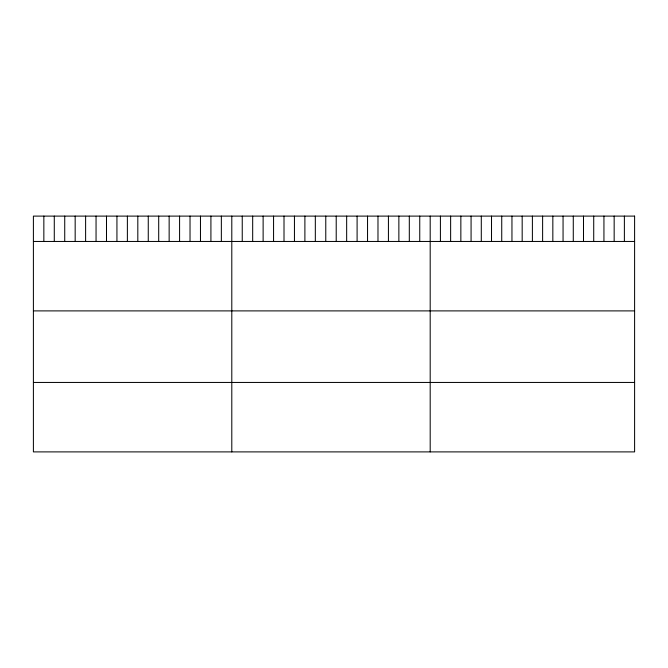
<?xml version="1.0" encoding="UTF-8"?>
<svg xmlns="http://www.w3.org/2000/svg" width="668" height="668" viewBox="0 0 668 668"><rect width="100%" height="100%" fill="white"/><g stroke="black" fill="none" stroke-linecap="round" stroke-linejoin="round"><path stroke-width="1" d="M33.4 241.457L634.6 241.457M33.4 310.896L634.6 310.896M33.4 382.447L634.6 382.447M624.38 216.106L624.38 241.457M614.159 216.106L614.159 241.457M603.939 216.106L603.939 241.457M593.718 216.106L593.718 241.457M583.498 216.106L583.498 241.457M573.278 216.106L573.278 241.457M563.057 216.106L563.057 241.457M552.837 216.106L552.837 241.457M542.616 216.106L542.616 241.457M532.396 216.106L532.396 241.457M522.176 216.106L522.176 241.457M511.955 216.106L511.955 241.457M501.735 216.106L501.735 241.457M491.514 216.106L491.514 241.457M481.294 216.106L481.294 241.457M471.074 216.106L471.074 241.457M460.853 216.106L460.853 241.457M450.633 216.106L450.633 241.457M440.412 216.106L440.412 241.457M430.192 216.106L430.192 451.894M419.746 216.106L419.746 241.457M409.309 216.106L409.309 241.457M398.863 216.106L398.863 241.457M388.425 216.106L388.425 241.457M377.979 216.106L377.979 241.457M367.542 216.106L367.542 241.457M357.096 216.106L357.096 241.457M346.659 216.106L346.659 241.457M336.213 216.106L336.213 241.457M325.775 216.106L325.775 241.457M315.329 216.106L315.329 241.457M304.892 216.106L304.892 241.457M294.446 216.106L294.446 241.457M284.009 216.106L284.009 241.457M273.563 216.106L273.563 241.457M263.125 216.106L263.125 241.457M252.679 216.106L252.679 241.457M242.242 216.106L242.242 241.457M231.796 216.106L231.796 451.894M221.35 216.106L221.35 241.457M210.913 216.106L210.913 241.457M200.467 216.106L200.467 241.457M190.029 216.106L190.029 241.457M179.583 216.106L179.583 241.457M169.146 216.106L169.146 241.457M158.7 216.106L158.7 241.457M148.263 216.106L148.263 241.457M137.817 216.106L137.817 241.457M127.379 216.106L127.379 241.457M116.933 216.106L116.933 241.457M106.496 216.106L106.496 241.457M96.05 216.106L96.05 241.457M85.613 216.106L85.613 241.457M75.167 216.106L75.167 241.457M64.729 216.106L64.729 241.457M54.283 216.106L54.283 241.457M43.846 216.106L43.846 241.457M634.6 216.106L33.4 216.106L33.4 451.894L634.6 451.894L634.6 216.106"/></g></svg>
